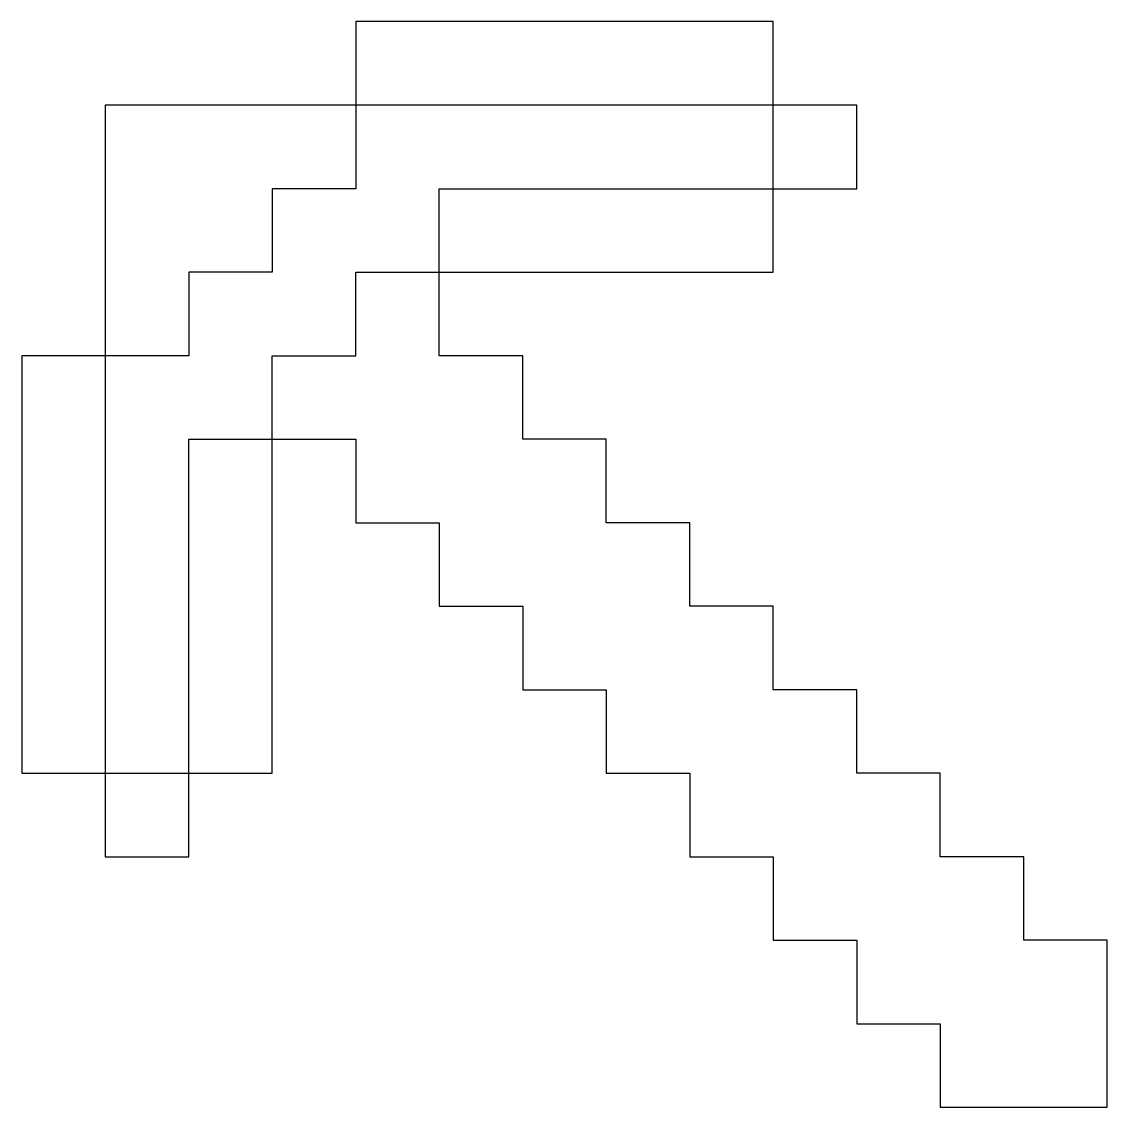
# Model space of a CAD drawing. Extents: x 0.3 to 10.3, y -8.3 to 1.7.
import ezdxf

# ---------------------------------------------------------------- set-up
doc = ezdxf.new("R2010")
doc.units = 0
doc.header["$MEASUREMENT"] = 0
doc.layers.add('LAYER_1', color=7, linetype='CONTINUOUS')

msp = doc.modelspace()

# ---------------------------------------------------------------- linework, layer by layer
at = {"layer": 'LAYER_1', "color": 7}
msp.add_lwpolyline([(1.084, 0.884), (1.084, -1.423), (0.315, -1.423), (0.315, -5.27), (1.084, -5.27), (1.084, -6.039), (1.853, -6.039), (1.853, -5.27), (2.623, -5.27), (2.623, -2.193), (3.392, -2.193), (3.392, -2.962), (4.161, -2.962), (4.161, -3.731), (4.93, -3.731), (4.93, -4.5), (5.7, -4.5), (5.7, -5.27), (6.469, -5.27), (6.469, -6.039), (7.238, -6.039), (7.238, -6.808), (8.007, -6.808), (8.007, -7.577), (8.777, -7.577), (8.777, -8.346), (10.315, -8.346), (10.315, -6.808), (9.546, -6.808), (9.546, -6.039), (8.777, -6.039), (8.777, -5.27), (8.007, -5.27), (8.007, -4.5), (7.238, -4.5), (7.238, -3.731), (6.469, -3.731), (6.469, -2.962), (5.7, -2.962), (5.7, -2.193), (4.93, -2.193), (4.93, -1.423), (4.161, -1.423), (4.161, -0.654), (7.238, -0.654), (7.238, 0.115), (8.007, 0.115), (8.007, 0.884), (7.238, 0.884), (7.238, 1.654), (3.392, 1.654), (3.392, 0.884), (1.084, 0.884)], dxfattribs=at)
at = {"layer": 'LAYER_1', "color": 1}
msp.add_lwpolyline([(1.084, -5.27), (1.853, -5.27), (1.853, -2.193), (2.623, -2.193), (2.623, -1.423), (3.392, -1.423), (3.392, -0.654), (4.161, -0.654), (4.161, 0.115), (7.238, 0.115), (7.238, 0.884), (3.392, 0.884), (3.392, 0.115), (2.623, 0.115), (2.623, -0.654), (1.853, -0.654), (1.853, -1.423), (1.084, -1.423), (1.084, -5.27)], dxfattribs=at)

doc.saveas('drawing.dxf')
